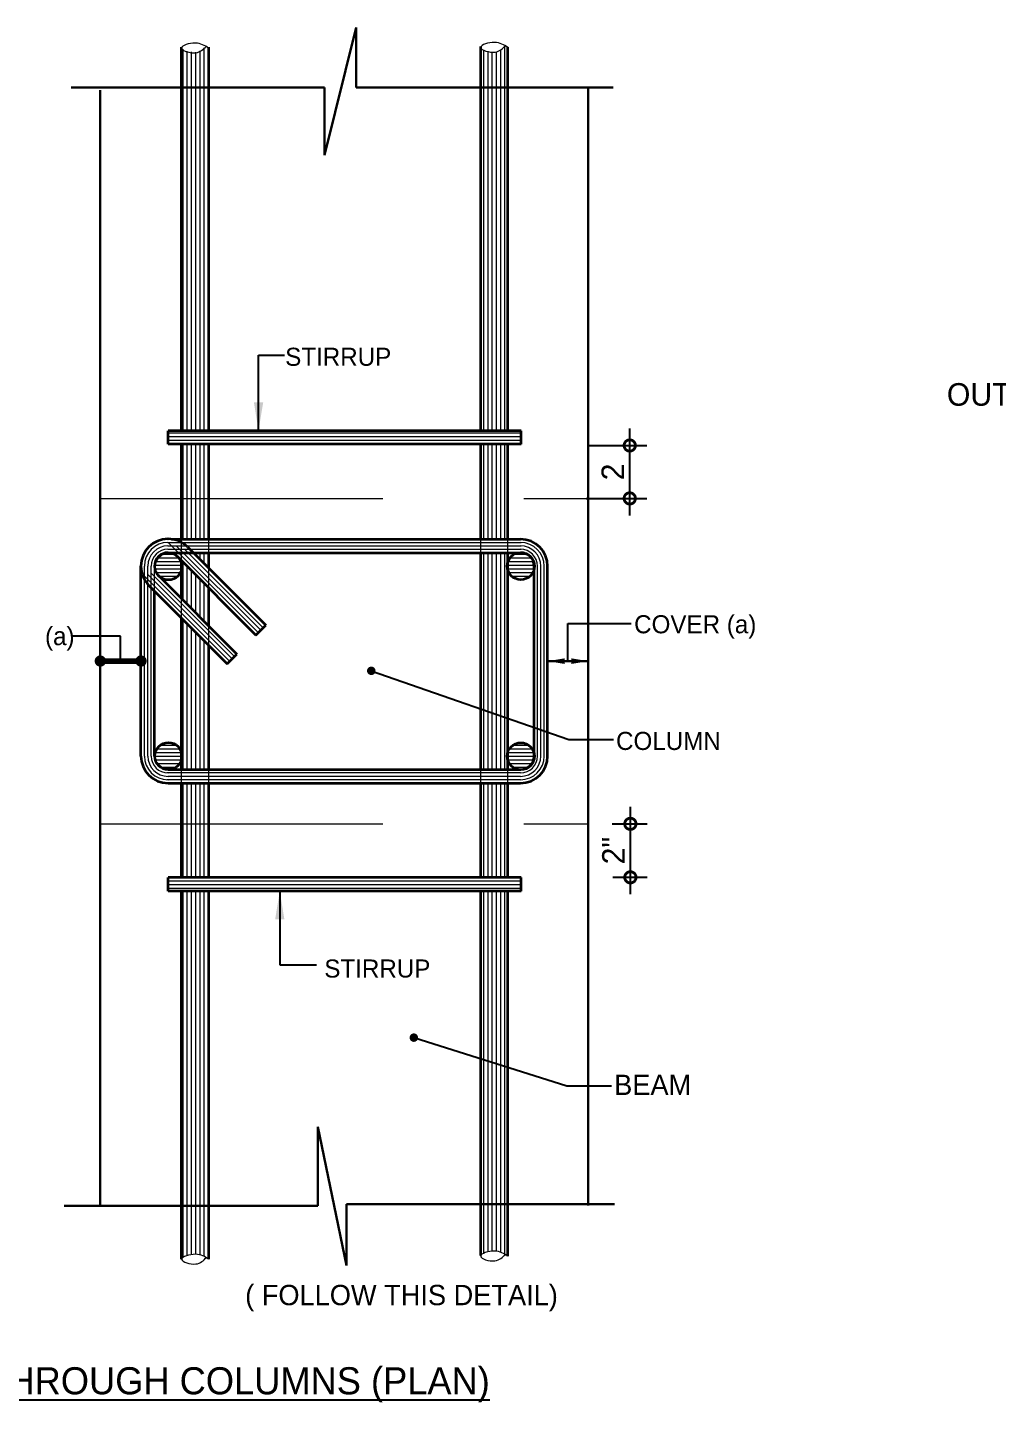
# Model space of a CAD drawing. Header units: inches. Extents: x -159432 to -126829, y -44881 to -40109.
# Drawn here: x -146280.9 to -146109.2, y -42241.8 to -41998.4 of the extents above; entities that cross this region are included whole.
import ezdxf

# ---------------------------------------------------------------- set-up
doc = ezdxf.new("R2010")
doc.units = ezdxf.units.IN
doc.header["$LTSCALE"] = 10
doc.header["$MEASUREMENT"] = 0
doc.header["$PDMODE"] = 34
doc.linetypes.add('DASHED', pattern=[0.75, 0.5, -0.25])
doc.layers.get('0').update_dxf_attribs({"color": 140, "lineweight": 25})
doc.layers.get('Defpoints').update_dxf_attribs({"lineweight": 25})
for name, color, linetype, lineweight in [('DASHED LIGHT', 7, 'DASHED', 15), ('DIM', 6, 'Continuous', 25), ('DIMENSION', 6, 'Continuous', 25), ('DOTS', 31, 'Continuous', 0), ('line', 134, 'Continuous', 30), ('LINTEL', 12, 'Continuous', 35)]:
    doc.layers.add(name, color=color, linetype=linetype, lineweight=lineweight)
doc.styles.add('Arial Narrow', font='ARIALN.TTF', dxfattribs={"height": 8})
doc.dimstyles.new('ARCHITECT', dxfattribs={"dimtxt": 7, "dimasz": 2, "dimexe": 6, "dimexo": 6, "dimgap": 2, "dimtad": 1, "dimdec": 1, "dimzin": 3, "dimdsep": 46, "dimlunit": 4, "dimtxsty": 'Standard', "dimblk1": 'DIM', "dimblk2": 'DIM', "dimsah": 1, "dimcen": 0.09375, "dimse1": 1, "dimse2": 1, "dimclrd": 6, "dimclre": 6, "dimclrt": 5, "dimadec": 0, "dimazin": 0, "dimtfac": 0.5, "dimtdec": 1, "dimtofl": 0, "dimtmove": 2, "dimatfit": 3, "dimldrblk": 'DIM', "dimfxl": 6, "dimfrac": 1, "dimtolj": 1, "dimtzin": 0, "dimarcsym": 0})
doc.dimstyles.new('ARCHITECT$0', dxfattribs={"dimscale": 0, "dimtxt": 8, "dimasz": 2, "dimexe": 0, "dimexo": 3, "dimgap": 2, "dimtad": 1, "dimdec": 0, "dimlfac": -1, "dimzin": 3, "dimdsep": 46, "dimlunit": 4, "dimtxsty": 'Standard', "dimblk": 'DIM', "dimcen": 0.125, "dimdle": 10.5, "dimclrd": 6, "dimclre": 6, "dimclrt": 2, "dimadec": 0, "dimazin": 0, "dimtfac": 1, "dimtdec": 0, "dimtofl": 0, "dimtmove": 2, "dimatfit": 3, "dimldrblk": 'DOT', "dimfxl": 1, "dimfrac": 2, "dimtolj": 2, "dimtzin": 3, "dimlwd": -1, "dimlwe": -1, "dimarcsym": 0})
doc.dimstyles.get("Standard").update_dxf_attribs({"dimtxt": 8, "dimasz": 2, "dimexe": 2, "dimexo": 3, "dimgap": 2, "dimtad": 1, "dimdec": 0, "dimzin": 0, "dimdsep": 46, "dimlunit": 3, "dimtxsty": 'Arial Narrow', "dimblk": 'DOT', "dimcen": 0.09, "dimclrd": 256, "dimclre": 256, "dimclrt": 256, "dimadec": 0, "dimazin": 0, "dimtfac": 1, "dimtdec": 0, "dimtix": 1, "dimtmove": 2, "dimatfit": 3, "dimldrblk": 'OPEN30', "dimfxl": 1, "dimtolj": 1, "dimtzin": 0, "dimlwd": -1, "dimlwe": -1, "dimarcsym": 0})
doc.dimstyles.new('STANDERD', dxfattribs={"dimscale": 0, "dimtxt": 4, "dimasz": 8, "dimexe": 8, "dimexo": 8, "dimgap": 2, "dimtad": 1, "dimdec": 0, "dimzin": 0, "dimdsep": 46, "dimlunit": 4, "dimtxsty": 'Standard', "dimblk": 'DOTSMALL', "dimcen": 0, "dimdle": 8, "dimclrd": 256, "dimclre": 256, "dimclrt": 2, "dimadec": 0, "dimazin": 0, "dimtfac": 1, "dimtdec": 0, "dimtmove": 2, "dimatfit": 1, "dimfxl": 1, "dimtolj": 1, "dimtzin": 0, "dimlwd": -1, "dimarcsym": 0})
pattern_1 = [(90, (-145554.3806, -42313.2325), (-0.75, 5e-17), [])]
pattern_2 = [(180, (-145554.3806, -42313.2325), (-8e-17, -0.65), [])]
pattern_3 = [(90, (-145554.3806, -42296.2895), (-0.75, 5e-17), [])]

# ---------------------------------------------------------------- blocks, each defined once
blk = doc.blocks.new('_Dot')
at = {"color": 0, "linetype": 'ByBlock', "lineweight": -2}
blk.add_line((-0.5, 0), (-1, 0), dxfattribs=at)
at = {"color": 0, "linetype": 'ByBlock', "const_width": 0.5}
blk.add_lwpolyline([(-0.25, 0, 1), (0.25, 0, 1)], format="xyb", close=True, dxfattribs=at)
blk = doc.blocks.new('_DotSmall')
at = {"color": 0, "linetype": 'ByBlock', "const_width": 0.5}
blk.add_lwpolyline([(-0.0625, 0, 1), (0.0625, 0, 1)], format="xyb", close=True, dxfattribs=at)
blk = doc.blocks.new('*D374')
at = {"layer": 'Defpoints', "color": 0, "ltscale": 6}
for p in [(-146180.4, -42139.33), (-146174.18, -42139.33), (-146180.3, -42148.8)]:
    blk.add_point(p, dxfattribs=at)
at = {"layer": 'DIMENSION', "ltscale": 6}
for p, q in [((-146174.18, -42151.8), (-146174.18, -42136.33)), ((-146177.4, -42139.33), (-146171.18, -42139.33)), ((-146177.3, -42148.8), (-146171.18, -42148.8))]:
    blk.add_line(p, q, dxfattribs=at)
at = {"layer": 'DIMENSION', "ltscale": 6, "xscale": 4, "yscale": 4, "zscale": 4}
for p, rotation in [((-146174.18, -42139.33), 90), ((-146174.18, -42148.8), 270)]:
    blk.add_blockref('_DotSmall', p, dxfattribs=dict(at, rotation=rotation))
at = {"layer": 'DIMENSION', "ltscale": 6, "insert": (-146177.18, -42144.07), "char_height": 4, "attachment_point": 5, "rotation": 90}
blk.add_mtext('\\A2;2"', dxfattribs=at)
blk = doc.blocks.new('DIM')
at = {"layer": 'DIM'}
for p, q in [((0, 5.08), (0, -5.08)), ((5.08, 0), (-5.08, 0))]:
    blk.add_line(p, q, dxfattribs=at)
at = {"layer": 'DIM', "const_width": 0.64}
blk.add_lwpolyline([(-0.32, 0, 1), (0.32, 0, 1)], format="xyb", close=True, dxfattribs=at)
blk = doc.blocks.new('DOT')
blk.add_line((-0.5, 0), (-1, 0))
at = {"const_width": 0.5}
blk.add_lwpolyline([(-0.25, 0, 1), (0.25, 0, 1)], format="xyb", close=True, dxfattribs=at)
blk = doc.blocks.new('*D375')
at = {"layer": 'Defpoints', "color": 0, "ltscale": 6}
for p in [(-146184.61, -42072.35), (-146174.29, -42072.35), (-146185.02, -42081.72)]:
    blk.add_point(p, dxfattribs=at)
at = {"layer": 'DIMENSION', "ltscale": 6}
for p, q in [((-146174.29, -42084.72), (-146174.29, -42069.35)), ((-146181.61, -42072.35), (-146171.29, -42072.35)), ((-146182.02, -42081.72), (-146171.29, -42081.72))]:
    blk.add_line(p, q, dxfattribs=at)
at = {"layer": 'DIMENSION', "ltscale": 6, "xscale": 4, "yscale": 4, "zscale": 4}
for p, rotation in [((-146174.29, -42072.35), 90), ((-146174.29, -42081.72), 270)]:
    blk.add_blockref('_DotSmall', p, dxfattribs=dict(at, rotation=rotation))
at = {"layer": 'DIMENSION', "ltscale": 6, "insert": (-146177.29, -42077.03), "char_height": 4, "attachment_point": 5, "rotation": 90}
blk.add_mtext('\\A2;2', dxfattribs=at)

msp = doc.modelspace()

# ---------------------------------------------------------------- hatches: boundary and pattern name
at = {"layer": 'DOTS', "ltscale": 15}
h = msp.add_hatch(dxfattribs=at)
h.set_pattern_fill('LINE', color=256, scale=6, angle=90, style=0)
h.set_pattern_definition([(90, (-145554.3806, -42330.965), (-0.75, 5e-17), [])])
edge = h.paths.add_edge_path()
edge.add_spline(control_points=[(-146195.86479, -42001.86075), (-146196.01156, -42001.76534), (-146196.15833, -42001.66993), (-146196.30868, -42001.57895)], knot_values=[0, 0, 0, 0, 1.37528355, 1.37528355, 1.37528355, 1.37528355], degree=3, periodic=0)
edge.add_spline(control_points=[(-146196.30868, -42001.57895), (-146196.81016, -42002.08697), (-146197.89818, -42003.1636), (-146200.41682, -42002.40449), (-146200.63458, -42001.97317)], knot_values=[13.320350792, 13.320350792, 13.320350792, 13.320350792, 18.661613618, 24.790168824, 24.790168824, 24.790168824, 24.790168824], degree=3, periodic=0)
edge.add_line((-146200.63458, -42001.97317), (-146200.63771, -42008.9868))
edge.add_line((-146200.63771, -42008.9868), (-146195.86479, -42008.9868))
edge.add_line((-146195.86479, -42008.9868), (-146195.86479, -42001.86075))
h = msp.add_hatch(dxfattribs=at)
h.set_pattern_fill('LINE', color=256, scale=6, angle=90, style=0)
h.set_pattern_definition(pattern_1)
h.paths.add_polyline_path([(-146248.82885, -42008.9868), (-146253.62885, -42008.9868), (-146253.62885, -42069.72585), (-146248.82885, -42069.72585)])
h = msp.add_hatch(dxfattribs=at)
h.set_pattern_fill('LINE', color=256, scale=6, angle=90, style=0)
h.set_pattern_definition(pattern_1)
h.paths.add_polyline_path([(-146200.66479, -42069.72585), (-146195.86479, -42069.72585), (-146195.86479, -42008.9868), (-146200.63771, -42008.9868)])
h = msp.add_hatch(dxfattribs=at)
h.set_pattern_fill('LINE', color=256, scale=5.2, angle=180, style=0)
h.set_pattern_definition(pattern_2)
h.paths.add_polyline_path([(-146193.49666, -42072.12585), (-146193.49666, -42069.72585), (-146244.02885, -42069.72585), (-146244.02885, -42072.12585)])
h.paths.add_polyline_path([(-146244.02885, -42072.12585), (-146244.02885, -42069.72585), (-146256.02885, -42069.72585), (-146256.02885, -42072.12585)])
h = msp.add_hatch(dxfattribs=at)
h.set_pattern_fill('LINE', color=256, scale=6, angle=90, style=0)
h.set_pattern_definition(pattern_1)
h.paths.add_polyline_path([(-146248.82885, -42072.12585), (-146253.62885, -42072.12585), (-146253.62885, -42088.92585), (-146248.82885, -42088.92585)])
h = msp.add_hatch(dxfattribs=at)
h.set_pattern_fill('LINE', color=256, scale=6, angle=90, style=0)
h.set_pattern_definition(pattern_1)
h.paths.add_polyline_path([(-146200.66479, -42081.72585), (-146195.86479, -42081.72585), (-146195.86479, -42072.12585), (-146200.66479, -42072.12585)])
h = msp.add_hatch(dxfattribs=at)
h.set_pattern_fill('LINE', color=256, scale=6, angle=90, style=0)
h.set_pattern_definition(pattern_1)
h.paths.add_polyline_path([(-146200.66479, -42088.92585), (-146195.86479, -42088.92585), (-146195.86479, -42081.72585), (-146200.66479, -42081.72585)])
h = msp.add_hatch(dxfattribs=at)
h.set_pattern_fill('LINE', color=256, scale=5.2, angle=180, style=0)
h.set_pattern_definition(pattern_2)
h.paths.add_polyline_path([(-146253.62885, -42094.25887), (-146253.62885, -42093.26025, 0.900341733), (-146258.37633, -42093.75956, 0.900341733)])
h = msp.add_hatch(dxfattribs=at)
h.set_pattern_fill('LINE', color=256, scale=6, angle=90, style=0)
h.set_pattern_definition(pattern_1)
h.paths.add_polyline_path([(-146251.56122, -42091.32585), (-146248.82885, -42094.05822), (-146248.82885, -42091.32585)])
h = msp.add_hatch(dxfattribs=at)
h.set_pattern_fill('LINE', color=256, scale=6, angle=90, style=0)
h.set_pattern_definition(pattern_1)
h.paths.add_polyline_path([(-146195.86479, -42094.40587, -0.073852314), (-146195.96837, -42093.70838, -0.073852314), (-146195.86479, -42093.0109), (-146195.86479, -42091.32585), (-146200.66479, -42091.32585), (-146200.66479, -42129.72585), (-146195.86479, -42129.72585), (-146195.86479, -42128.0942, -0.077318536), (-146195.97821, -42127.36512, -0.077318536), (-146195.86479, -42126.63604)])
h = msp.add_hatch(dxfattribs=at)
h.set_pattern_fill('LINE', color=256, scale=5.2, angle=180, style=0)
h.set_pattern_definition(pattern_2)
h.paths.add_polyline_path([(-146191.22885, -42093.72585, 0.414213562), (-146193.62885, -42091.32585), (-146193.85738, -42091.32585, 0.29710898), (-146195.86479, -42093.0109), (-146195.86479, -42094.40587, 0.768822827), (-146191.22885, -42094.24375)])
h = msp.add_hatch(dxfattribs=at)
h.set_pattern_fill('LINE', color=256, scale=6, angle=90, style=0)
h.set_pattern_definition(pattern_1)
h.paths.add_polyline_path([(-146253.62885, -42092.752), (-146253.62885, -42093.26025, -0.105173822), (-146253.62885, -42094.25887), (-146253.62885, -42099.51449), (-146248.82885, -42104.31449), (-146248.82885, -42097.5524)])
h = msp.add_hatch(dxfattribs=at)
h.set_pattern_fill('LINE', color=256, scale=6, angle=90, style=0)
h.set_pattern_definition(pattern_1)
h.paths.add_polyline_path([(-146248.82885, -42107.7086), (-146253.62885, -42102.9086), (-146253.62885, -42126.81295, -0.109384408), (-146253.62885, -42127.85063), (-146253.62885, -42129.72585), (-146248.82885, -42129.72585)])
h = msp.add_hatch(dxfattribs=at)
h.set_pattern_fill('LINE', color=256, scale=5.2, angle=180, style=0)
h.set_pattern_definition(pattern_2)
h.paths.add_polyline_path([(-146253.62885, -42126.81295, 0.896580278), (-146258.37209, -42127.33179, 0.380567449), (-146256.25041, -42129.7156, 0.023116228), (-146256.02885, -42129.72585), (-146255.8033, -42129.72585, 0.332084686), (-146253.62885, -42127.85063)])
h = msp.add_hatch(dxfattribs=at)
h.set_pattern_fill('LINE', color=256, scale=5.2, angle=180, style=0)
h.set_pattern_definition(pattern_2)
h.paths.add_polyline_path([(-146191.22885, -42127.32585), (-146191.22885, -42126.8747, 0.770967481), (-146195.86479, -42126.63604), (-146195.86479, -42128.0942, 0.277022522), (-146194.0106, -42129.72585), (-146193.62885, -42129.72585, 0.414213562)])
h = msp.add_hatch(dxfattribs=at)
h.set_pattern_fill('LINE', color=256, scale=6, angle=90, style=0)
h.set_pattern_definition(pattern_1)
h.paths.add_polyline_path([(-146248.82885, -42132.12585), (-146253.62885, -42132.12585), (-146253.62885, -42148.85725), (-146248.82885, -42148.85725)])
h = msp.add_hatch(dxfattribs=at)
h.set_pattern_fill('LINE', color=256, scale=6, angle=90, style=0)
h.set_pattern_definition(pattern_1)
h.paths.add_polyline_path([(-146200.66479, -42139.32585), (-146195.86479, -42139.32585), (-146195.86479, -42132.12585), (-146200.66479, -42132.12585)])
h = msp.add_hatch(dxfattribs=at)
h.set_pattern_fill('LINE', color=256, scale=6, angle=90, style=0)
h.set_pattern_definition(pattern_1)
h.paths.add_polyline_path([(-146200.66479, -42148.85725), (-146195.86479, -42148.85725), (-146195.86479, -42139.32585), (-146200.66479, -42139.32585)])
h = msp.add_hatch(dxfattribs=at)
h.set_pattern_fill('LINE', color=256, scale=5.2, angle=180, style=0)
h.set_pattern_definition(pattern_2)
h.paths.add_polyline_path([(-146244.02885, -42148.85725), (-146244.02885, -42151.25725), (-146193.49666, -42151.25725), (-146193.49666, -42148.85725)])
h.paths.add_polyline_path([(-146256.02885, -42148.85725), (-146256.02885, -42151.25725), (-146244.02885, -42151.25725), (-146244.02885, -42148.85725)])
h = msp.add_hatch(dxfattribs=at)
h.set_pattern_fill('LINE', color=256, scale=6, angle=90, style=0)
h.set_pattern_definition(pattern_1)
h.paths.add_polyline_path([(-146248.82885, -42151.25725), (-146253.62885, -42151.25725), (-146253.62885, -42206.9773), (-146248.82885, -42206.9773)])
h = msp.add_hatch(dxfattribs=at)
h.set_pattern_fill('LINE', color=256, scale=6, angle=90, style=0)
h.set_pattern_definition(pattern_1)
h.paths.add_polyline_path([(-146195.86479, -42151.25725), (-146200.66479, -42151.25725), (-146200.66479, -42206.65846), (-146195.89078, -42206.65846)])
h = msp.add_hatch(dxfattribs=at)
h.set_pattern_fill('LINE', color=256, scale=6, angle=90, style=0)
h.set_pattern_definition(pattern_3)
edge = h.paths.add_edge_path()
edge.add_line((-146253.62885, -42206.9773), (-146253.62885, -42216.40075))
edge.add_spline(control_points=[(-146253.62839, -42216.40077), (-146253.62792, -42216.39393), (-146253.62714, -42216.3871), (-146253.62605, -42216.38028)], knot_values=[12.593230832, 12.593230832, 12.593230832, 12.593230832, 12.690339308, 12.690339308, 12.690339308, 12.690339308], degree=3, periodic=0)
edge.add_spline(control_points=[(-146253.62231, -42216.36157), (-146253.62068, -42216.35477), (-146253.61875, -42216.34797), (-146253.61652, -42216.34119)], knot_values=[12.407335786, 12.407335786, 12.407335786, 12.407335786, 12.504341813, 12.504341813, 12.504341813, 12.504341813], degree=3, periodic=0)
edge.add_spline(control_points=[(-146253.61652, -42216.34119), (-146253.61448, -42216.33497), (-146253.61219, -42216.32876), (-146253.60966, -42216.32256)], knot_values=[12.318353184, 12.318353184, 12.318353184, 12.318353184, 12.407335786, 12.407335786, 12.407335786, 12.407335786], degree=3, periodic=0)
edge.add_spline(control_points=[(-146253.60053, -42216.30233), (-146253.59748, -42216.29614), (-146253.59419, -42216.28996), (-146253.59066, -42216.2838)], knot_values=[12.132374792, 12.132374792, 12.132374792, 12.132374792, 12.221446983, 12.221446983, 12.221446983, 12.221446983], degree=3, periodic=0)
edge.add_spline(control_points=[(-146253.59066, -42216.2838), (-146253.58683, -42216.2771), (-146253.58273, -42216.27041), (-146253.57835, -42216.26374)], knot_values=[12.035563348, 12.035563348, 12.035563348, 12.035563348, 12.132374792, 12.132374792, 12.132374792, 12.132374792], degree=3, periodic=0)
edge.add_spline(control_points=[(-146253.57835, -42216.26374), (-146253.57232, -42216.25455), (-146253.56579, -42216.24539), (-146253.55875, -42216.23627)], knot_values=[11.902186138, 11.902186138, 11.902186138, 11.902186138, 12.035563348, 12.035563348, 12.035563348, 12.035563348], degree=3, periodic=0)
edge.add_spline(control_points=[(-146253.54259, -42216.21636), (-146253.53434, -42216.2067), (-146253.52555, -42216.19708), (-146253.51623, -42216.1875)], knot_values=[11.662984603, 11.662984603, 11.662984603, 11.662984603, 11.804947098, 11.804947098, 11.804947098, 11.804947098], degree=3, periodic=0)
edge.add_spline(control_points=[(-146253.51623, -42216.1875), (-146253.50431, -42216.17526), (-146253.49153, -42216.16309), (-146253.47792, -42216.15101)], knot_values=[11.48152478, 11.48152478, 11.48152478, 11.48152478, 11.662984603, 11.662984603, 11.662984603, 11.662984603], degree=3, periodic=0)
edge.add_spline(control_points=[(-146253.47792, -42216.15101), (-146253.46237, -42216.13721), (-146253.44574, -42216.12351), (-146253.42809, -42216.10993)], knot_values=[11.274217113, 11.274217113, 11.274217113, 11.274217113, 11.48152478, 11.48152478, 11.48152478, 11.48152478], degree=3, periodic=0)
edge.add_spline(control_points=[(-146253.42809, -42216.10993), (-146253.40653, -42216.09335), (-146253.38345, -42216.07696), (-146253.35895, -42216.06077)], knot_values=[11.021012608, 11.021012608, 11.021012608, 11.021012608, 11.274217113, 11.274217113, 11.274217113, 11.274217113], degree=3, periodic=0)
edge.add_spline(control_points=[(-146253.35895, -42216.06077), (-146253.33097, -42216.04227), (-146253.30113, -42216.02405), (-146253.2696, -42216.00614)], knot_values=[10.731765711, 10.731765711, 10.731765711, 10.731765711, 11.021012608, 11.021012608, 11.021012608, 11.021012608], degree=3, periodic=0)
edge.add_spline(control_points=[(-146253.2696, -42216.00614), (-146253.23068, -42215.98403), (-146253.18919, -42215.96239), (-146253.1454, -42215.9413)], knot_values=[10.374805451, 10.374805451, 10.374805451, 10.374805451, 10.731765711, 10.731765711, 10.731765711, 10.731765711], degree=3, periodic=0)
edge.add_spline(control_points=[(-146253.1454, -42215.9413), (-146253.09793, -42215.91843), (-146253.04776, -42215.89619), (-146252.99528, -42215.87468)], knot_values=[9.987730823, 9.987730823, 9.987730823, 9.987730823, 10.374805451, 10.374805451, 10.374805451, 10.374805451], degree=3, periodic=0)
edge.add_spline(control_points=[(-146252.99528, -42215.87468), (-146252.92296, -42215.84504), (-146252.84624, -42215.81678), (-146252.76612, -42215.79015)], knot_values=[9.454275876, 9.454275876, 9.454275876, 9.454275876, 9.987730823, 9.987730823, 9.987730823, 9.987730823], degree=3, periodic=0)
edge.add_spline(control_points=[(-146252.76612, -42215.79015), (-146252.67839, -42215.76099), (-146252.58658, -42215.73377), (-146252.49197, -42215.70881)], knot_values=[8.870231462, 8.870231462, 8.870231462, 8.870231462, 9.454275876, 9.454275876, 9.454275876, 9.454275876], degree=3, periodic=0)
edge.add_spline(control_points=[(-146252.49197, -42215.70881), (-146252.37628, -42215.6783), (-146252.25641, -42215.65115), (-146252.13471, -42215.62795)], knot_values=[8.156088591, 8.156088591, 8.156088591, 8.156088591, 8.870231462, 8.870231462, 8.870231462, 8.870231462], degree=3, periodic=0)
edge.add_spline(control_points=[(-146252.13471, -42215.62795), (-146252.00192, -42215.60264), (-146251.86696, -42215.58203), (-146251.73289, -42215.56686)], knot_values=[7.376839467, 7.376839467, 7.376839467, 7.376839467, 8.156088591, 8.156088591, 8.156088591, 8.156088591], degree=3, periodic=0)
edge.add_spline(control_points=[(-146251.73289, -42215.56686), (-146251.61078, -42215.55304), (-146251.48941, -42215.54374), (-146251.3711, -42215.53951)], knot_values=[6.667126921, 6.667126921, 6.667126921, 6.667126921, 7.376839467, 7.376839467, 7.376839467, 7.376839467], degree=3, periodic=0)
edge.add_spline(control_points=[(-146251.3711, -42215.53951), (-146251.30487, -42215.53714), (-146251.21038, -42215.53602), (-146251.11874, -42215.53843), (-146251.09067, -42215.53951)], knot_values=[6.091983961, 6.091983961, 6.091983961, 6.091983961, 6.489271369, 6.667126921, 6.667126921, 6.667126921, 6.667126921], degree=3, periodic=0)
edge.add_spline(control_points=[(-146251.09067, -42215.53951), (-146250.98819, -42215.54343), (-146250.88925, -42215.55174), (-146250.79347, -42215.56396)], knot_values=[5.442725996, 5.442725996, 5.442725996, 5.442725996, 6.091983961, 6.091983961, 6.091983961, 6.091983961], degree=3, periodic=0)
edge.add_spline(control_points=[(-146250.79347, -42215.56396), (-146250.72671, -42215.57248), (-146250.66148, -42215.58291), (-146250.59766, -42215.59507)], knot_values=[4.990183622, 4.990183622, 4.990183622, 4.990183622, 5.442725996, 5.442725996, 5.442725996, 5.442725996], degree=3, periodic=0)
edge.add_spline(control_points=[(-146250.59766, -42215.59507), (-146250.51826, -42215.61021), (-146250.44104, -42215.62804), (-146250.36576, -42215.64827)], knot_values=[4.427143051, 4.427143051, 4.427143051, 4.427143051, 4.990183622, 4.990183622, 4.990183622, 4.990183622], degree=3, periodic=0)
edge.add_spline(control_points=[(-146250.36576, -42215.64827), (-146250.26852, -42215.6744), (-146250.1745, -42215.70453), (-146250.08318, -42215.73799)], knot_values=[3.69993528, 3.69993528, 3.69993528, 3.69993528, 4.427143051, 4.427143051, 4.427143051, 4.427143051], degree=3, periodic=0)
edge.add_spline(control_points=[(-146250.08318, -42215.73799), (-146249.99006, -42215.77212), (-146249.89974, -42215.80971), (-146249.81167, -42215.85008)], knot_values=[2.95839446, 2.95839446, 2.95839446, 2.95839446, 3.69993528, 3.69993528, 3.69993528, 3.69993528], degree=3, periodic=0)
edge.add_spline(control_points=[(-146249.81167, -42215.85008), (-146249.72293, -42215.89076), (-146249.63647, -42215.93425), (-146249.55171, -42215.97984)], knot_values=[2.211302939, 2.211302939, 2.211302939, 2.211302939, 2.95839446, 2.95839446, 2.95839446, 2.95839446], degree=3, periodic=0)
edge.add_spline(control_points=[(-146249.55171, -42215.97984), (-146249.47453, -42216.02136), (-146249.39876, -42216.06463), (-146249.32397, -42216.1091)], knot_values=[1.531043814, 1.531043814, 1.531043814, 1.531043814, 2.211302939, 2.211302939, 2.211302939, 2.211302939], degree=3, periodic=0)
edge.add_spline(control_points=[(-146249.32397, -42216.1091), (-146249.30684, -42216.11928), (-146249.28977, -42216.12953), (-146249.27274, -42216.13983)], knot_values=[1.37528355, 1.37528355, 1.37528355, 1.37528355, 1.531043814, 1.531043814, 1.531043814, 1.531043814], degree=3, periodic=0)
edge.add_spline(control_points=[(-146249.24715, -42216.1139), (-146249.25568, -42216.12255), (-146249.26421, -42216.13119), (-146249.27274, -42216.13983)], knot_values=[24.790179383, 24.790179383, 24.790179383, 24.790179383, 24.881030799, 24.881030799, 24.881030799, 24.881030799], degree=3, periodic=0)
edge.add_spline(control_points=[(-146249.4767, -42216.34408), (-146249.40812, -42216.27676), (-146249.34038, -42216.20836), (-146249.27274, -42216.13983)], knot_values=[24.069719696, 24.069719696, 24.069719696, 24.069719696, 24.790168824, 24.790168824, 24.790168824, 24.790168824], degree=3, periodic=0)
edge.add_spline(control_points=[(-146249.27274, -42216.13983), (-146249.20258, -42216.18229), (-146249.1332, -42216.22571), (-146249.06423, -42216.26964)], knot_values=[0.733506144, 0.733506144, 0.733506144, 0.733506144, 1.37528355, 1.37528355, 1.37528355, 1.37528355], degree=3, periodic=0)
edge.add_spline(control_points=[(-146249.06423, -42216.26964), (-146248.98541, -42216.31986), (-146248.90713, -42216.37074), (-146248.82885, -42216.42163)], knot_values=[0, 0, 0, 0, 0.733506144, 0.733506144, 0.733506144, 0.733506144], degree=3, periodic=0)
edge.add_line((-146248.82885, -42216.42163), (-146248.82885, -42206.9773))
edge.add_line((-146248.82885, -42206.9773), (-146253.62885, -42206.9773))
h = msp.add_hatch(dxfattribs=at)
h.set_pattern_fill('LINE', color=256, scale=6, angle=90, style=0)
h.set_pattern_definition(pattern_3)
edge = h.paths.add_edge_path()
edge.add_line((-146200.66479, -42206.65846), (-146200.66479, -42215.73404))
edge.add_spline(control_points=[(-146200.66479, -42215.73444), (-146200.66234, -42215.72965), (-146200.65976, -42215.72486), (-146200.65703, -42215.72009)], knot_values=[12.133374381, 12.133374381, 12.133374381, 12.133374381, 12.202374821, 12.202374821, 12.202374821, 12.202374821], degree=3, periodic=0)
edge.add_spline(control_points=[(-146200.65703, -42215.72009), (-146200.6532, -42215.71339), (-146200.6491, -42215.7067), (-146200.64474, -42215.70003)], knot_values=[12.036579151, 12.036579151, 12.036579151, 12.036579151, 12.133374381, 12.133374381, 12.133374381, 12.133374381], degree=3, periodic=0)
edge.add_spline(control_points=[(-146200.64474, -42215.70003), (-146200.64086, -42215.69411), (-146200.63676, -42215.6882), (-146200.63246, -42215.6823)], knot_values=[11.950603766, 11.950603766, 11.950603766, 11.950603766, 12.036579151, 12.036579151, 12.036579151, 12.036579151], degree=3, periodic=0)
edge.add_spline(control_points=[(-146200.63246, -42215.6823), (-146200.6278, -42215.6759), (-146200.62289, -42215.66952), (-146200.61774, -42215.66316)], knot_values=[11.85736648, 11.85736648, 11.85736648, 11.85736648, 11.950603766, 11.950603766, 11.950603766, 11.950603766], degree=3, periodic=0)
edge.add_spline(control_points=[(-146200.61774, -42215.66316), (-146200.61058, -42215.6543), (-146200.60295, -42215.64547), (-146200.59487, -42215.63668)], knot_values=[11.727576908, 11.727576908, 11.727576908, 11.727576908, 11.85736648, 11.85736648, 11.85736648, 11.85736648], degree=3, periodic=0)
edge.add_spline(control_points=[(-146200.59487, -42215.63668), (-146200.58583, -42215.62685), (-146200.57624, -42215.61707), (-146200.5661, -42215.60733)], knot_values=[11.582459381, 11.582459381, 11.582459381, 11.582459381, 11.727576908, 11.727576908, 11.727576908, 11.727576908], degree=3, periodic=0)
edge.add_spline(control_points=[(-146200.5661, -42215.60733), (-146200.55424, -42215.59594), (-146200.54164, -42215.58463), (-146200.52833, -42215.57338)], knot_values=[11.412728169, 11.412728169, 11.412728169, 11.412728169, 11.582459381, 11.582459381, 11.582459381, 11.582459381], degree=3, periodic=0)
edge.add_spline(control_points=[(-146200.52833, -42215.57338), (-146200.51315, -42215.56056), (-146200.49705, -42215.54784), (-146200.48007, -42215.53523)], knot_values=[11.219188632, 11.219188632, 11.219188632, 11.219188632, 11.412728169, 11.412728169, 11.412728169, 11.412728169], degree=3, periodic=0)
edge.add_spline(control_points=[(-146200.48007, -42215.53523), (-146200.46514, -42215.52414), (-146200.44954, -42215.51314), (-146200.43329, -42215.50223)], knot_values=[11.049045656, 11.049045656, 11.049045656, 11.049045656, 11.219188632, 11.219188632, 11.219188632, 11.219188632], degree=3, periodic=0)
edge.add_spline(control_points=[(-146200.43329, -42215.50223), (-146200.3812, -42215.46727), (-146200.32248, -42215.43325), (-146200.25818, -42215.40044)], knot_values=[10.50371549, 10.50371549, 10.50371549, 10.50371549, 11.049045656, 11.049045656, 11.049045656, 11.049045656], degree=3, periodic=0)
edge.add_spline(control_points=[(-146200.25818, -42215.40044), (-146200.21874, -42215.38032), (-146200.1772, -42215.36065), (-146200.13381, -42215.3415)], knot_values=[10.169283482, 10.169283482, 10.169283482, 10.169283482, 10.50371549, 10.50371549, 10.50371549, 10.50371549], degree=3, periodic=0)
edge.add_spline(control_points=[(-146200.13381, -42215.3415), (-146200.08286, -42215.31901), (-146200.02935, -42215.29722), (-146199.97367, -42215.27624)], knot_values=[9.776641773, 9.776641773, 9.776641773, 9.776641773, 10.169283482, 10.169283482, 10.169283482, 10.169283482], degree=3, periodic=0)
edge.add_spline(control_points=[(-146199.97367, -42215.27624), (-146199.91039, -42215.25239), (-146199.84431, -42215.22958), (-146199.776, -42215.20794)], knot_values=[9.330386606, 9.330386606, 9.330386606, 9.330386606, 9.776641773, 9.776641773, 9.776641773, 9.776641773], degree=3, periodic=0)
edge.add_spline(control_points=[(-146199.776, -42215.20794), (-146199.67734, -42215.17669), (-146199.57404, -42215.14788), (-146199.46783, -42215.12195)], knot_values=[8.685889459, 8.685889459, 8.685889459, 8.685889459, 9.330386606, 9.330386606, 9.330386606, 9.330386606], degree=3, periodic=0)
edge.add_spline(control_points=[(-146199.46783, -42215.12195), (-146199.35551, -42215.09452), (-146199.23993, -42215.0703), (-146199.12315, -42215.04979)], knot_values=[8.004324114, 8.004324114, 8.004324114, 8.004324114, 8.685889459, 8.685889459, 8.685889459, 8.685889459], degree=3, periodic=0)
edge.add_spline(control_points=[(-146199.12315, -42215.04979), (-146198.99043, -42215.02647), (-146198.85616, -42215.00795), (-146198.72333, -42214.99493)], knot_values=[7.229750383, 7.229750383, 7.229750383, 7.229750383, 8.004324114, 8.004324114, 8.004324114, 8.004324114], degree=3, periodic=0)
edge.add_spline(control_points=[(-146198.72333, -42214.99493), (-146198.60646, -42214.98349), (-146198.49072, -42214.97631), (-146198.37815, -42214.97389)], knot_values=[6.548225836, 6.548225836, 6.548225836, 6.548225836, 7.229750383, 7.229750383, 7.229750383, 7.229750383], degree=3, periodic=0)
edge.add_spline(control_points=[(-146198.37815, -42214.97389), (-146198.33217, -42214.97291), (-146198.23824, -42214.97251), (-146198.14716, -42214.97566), (-146198.10088, -42214.97819)], knot_values=[5.972912857, 5.972912857, 5.972912857, 5.972912857, 6.25129918, 6.548225836, 6.548225836, 6.548225836, 6.548225836], degree=3, periodic=0)
edge.add_spline(control_points=[(-146198.10088, -42214.97819), (-146198.01825, -42214.98269), (-146197.93793, -42214.99006), (-146197.85971, -42215.00004)], knot_values=[5.442721497, 5.442721497, 5.442721497, 5.442721497, 5.972912857, 5.972912857, 5.972912857, 5.972912857], degree=3, periodic=0)
edge.add_spline(control_points=[(-146197.85971, -42215.00004), (-146197.7808, -42215.01011), (-146197.70404, -42215.02284), (-146197.62921, -42215.03797)], knot_values=[4.90783468, 4.90783468, 4.90783468, 4.90783468, 5.442721497, 5.442721497, 5.442721497, 5.442721497], degree=3, periodic=0)
edge.add_spline(control_points=[(-146197.62921, -42215.03797), (-146197.54947, -42215.05408), (-146197.47192, -42215.07292), (-146197.39632, -42215.09416)], knot_values=[4.337831718, 4.337831718, 4.337831718, 4.337831718, 4.90783468, 4.90783468, 4.90783468, 4.90783468], degree=3, periodic=0)
edge.add_spline(control_points=[(-146197.39632, -42215.09416), (-146197.30533, -42215.11973), (-146197.21715, -42215.14878), (-146197.13134, -42215.18076)], knot_values=[3.651827952, 3.651827952, 3.651827952, 3.651827952, 4.337831718, 4.337831718, 4.337831718, 4.337831718], degree=3, periodic=0)
edge.add_spline(control_points=[(-146197.13134, -42215.18076), (-146197.0376, -42215.2157), (-146196.94668, -42215.25413), (-146196.858, -42215.29535)], knot_values=[2.902407229, 2.902407229, 2.902407229, 2.902407229, 3.651827952, 3.651827952, 3.651827952, 3.651827952], degree=3, periodic=0)
edge.add_spline(control_points=[(-146196.858, -42215.29535), (-146196.77433, -42215.33425), (-146196.69266, -42215.37562), (-146196.61251, -42215.41886)], knot_values=[2.195280051, 2.195280051, 2.195280051, 2.195280051, 2.902407229, 2.902407229, 2.902407229, 2.902407229], degree=3, periodic=0)
edge.add_spline(control_points=[(-146196.61251, -42215.41886), (-146196.53487, -42215.46074), (-146196.45866, -42215.50438), (-146196.38342, -42215.54923)], knot_values=[1.510425317, 1.510425317, 1.510425317, 1.510425317, 2.195280051, 2.195280051, 2.195280051, 2.195280051], degree=3, periodic=0)
edge.add_spline(control_points=[(-146196.38342, -42215.54923), (-146196.36857, -42215.55808), (-146196.35376, -42215.56697), (-146196.33899, -42215.57591)], knot_values=[1.37528355, 1.37528355, 1.37528355, 1.37528355, 1.510425317, 1.510425317, 1.510425317, 1.510425317], degree=3, periodic=0)
edge.add_spline(control_points=[(-146196.3134, -42215.54998), (-146196.32193, -42215.55863), (-146196.33045, -42215.56727), (-146196.33898, -42215.57591)], knot_values=[24.790186345, 24.790186345, 24.790186345, 24.790186345, 24.881030799, 24.881030799, 24.881030799, 24.881030799], degree=3, periodic=0)
edge.add_spline(control_points=[(-146196.54787, -42215.785), (-146196.47761, -42215.71612), (-146196.40825, -42215.64608), (-146196.33899, -42215.57591)], knot_values=[24.052456826, 24.052456826, 24.052456826, 24.052456826, 24.790168824, 24.790168824, 24.790168824, 24.790168824], degree=3, periodic=0)
edge.add_spline(control_points=[(-146196.33899, -42215.57591), (-146196.33899, -42215.57591), (-146196.33898, -42215.57591), (-146196.33898, -42215.57591)], knot_values=[24.790168824, 24.790168824, 24.790168824, 24.790168824, 24.790186345, 24.790186345, 24.790186345, 24.790186345], degree=3, periodic=0)
edge.add_spline(control_points=[(-146196.33899, -42215.57591), (-146196.26882, -42215.61837), (-146196.19944, -42215.66179), (-146196.13048, -42215.70572)], knot_values=[0.733506144, 0.733506144, 0.733506144, 0.733506144, 1.37528355, 1.37528355, 1.37528355, 1.37528355], degree=3, periodic=0)
edge.add_spline(control_points=[(-146196.13048, -42215.70572), (-146196.05165, -42215.75594), (-146195.97337, -42215.80683), (-146195.89509, -42215.85771)], knot_values=[0, 0, 0, 0, 0.733506144, 0.733506144, 0.733506144, 0.733506144], degree=3, periodic=0)
edge.add_line((-146195.89509, -42215.85771), (-146195.89168, -42206.65846))
edge.add_line((-146195.89168, -42206.65846), (-146200.66479, -42206.65846))

# ---------------------------------------------------------------- linework, layer by layer
at = {"layer": 'DASHED LIGHT', "ltscale": 10}
for p, q in [((-146268.02885, -42081.72585), (-146181.62885, -42081.72585)), ((-146258.42885, -42098.1086), (-146258.42885, -42093.72585)), ((-146248.82885, -42097.5524), (-146248.82885, -42094.05822)), ((-146253.62885, -42102.9086), (-146253.62885, -42099.51449)), ((-146248.82885, -42107.7086), (-146248.82885, -42104.31449)), ((-146268.02885, -42139.32585), (-146181.62885, -42139.32585))]:
    msp.add_line(p, q, dxfattribs=at)
at = {"layer": 'DASHED LIGHT', "ltscale": 7}
for p, q in [((-146253.62885, -42091.32585), (-146253.62885, -42088.92585)), ((-146248.82885, -42091.32585), (-146248.82885, -42088.92585)), ((-146200.66479, -42091.32585), (-146200.66479, -42088.92585)), ((-146195.86479, -42091.32585), (-146195.86479, -42088.92585)), ((-146253.62885, -42092.752), (-146253.62885, -42091.32585)), ((-146253.62885, -42132.12585), (-146253.62885, -42129.72585)), ((-146248.82885, -42132.12585), (-146248.82885, -42129.72585)), ((-146200.66479, -42132.12585), (-146200.66479, -42129.72585)), ((-146195.86479, -42132.12585), (-146195.86479, -42129.72585))]:
    msp.add_line(p, q, dxfattribs=at)
at = {"layer": 'DIMENSION', "ltscale": 15}
for p, q in [((-146240.01508, -42056.37817), (-146235.41573, -42056.37817)), ((-146185.22885, -42110.52585), (-146185.22885, -42103.87368)), ((-146185.22885, -42103.87368), (-146174.06073, -42103.87368)), ((-146264.42885, -42106.08883), (-146272.81383, -42106.08883)), ((-146264.42885, -42110.51097), (-146264.42885, -42106.08883))]:
    msp.add_line(p, q, dxfattribs=at)
at = {"layer": 'DOTS', "ltscale": 15}
for p, q in [((-146249.63057, -42008.9868), (-146249.63057, -42001.93584)), ((-146253.38057, -42008.9868), (-146253.38057, -42002.2004)), ((-146252.63057, -42008.9868), (-146252.63057, -42002.53464)), ((-146251.88057, -42008.9868), (-146251.88057, -42002.68677)), ((-146251.13057, -42008.9868), (-146251.13057, -42002.6955)), ((-146250.38057, -42008.9868), (-146250.38057, -42002.47463)), ((-146256.05496, -42089.49618), (-146248.82885, -42089.49618)), ((-146256.0361, -42089.49618), (-146240.0533, -42105.48011)), ((-146248.82885, -42089.49618), (-146193.53151, -42089.49618)), ((-146256.05123, -42090.09616), (-146248.82695, -42090.09616)), ((-146256.0475, -42090.69615), (-146248.82885, -42090.69615)), ((-146254.58758, -42090.09616), (-146239.62902, -42105.05586)), ((-146253.13907, -42090.69615), (-146239.20474, -42104.63161)), ((-146248.82885, -42090.69615), (-146193.53151, -42090.69615)), ((-146248.82695, -42090.09616), (-146193.53151, -42090.12585)), ((-146260.22885, -42127.32585), (-146260.22885, -42093.69609)), ((-146259.62885, -42127.32585), (-146259.62885, -42093.69609)), ((-146259.02885, -42127.32585), (-146259.02885, -42093.69609)), ((-146190.62885, -42127.32585), (-146190.62885, -42093.72585)), ((-146190.02885, -42127.32585), (-146190.02885, -42093.68926)), ((-146189.42885, -42127.32585), (-146189.42885, -42093.68926)), ((-146260.22885, -42095.46008), (-146245.13108, -42110.55785)), ((-146259.62885, -42095.21155), (-146244.70681, -42110.13358)), ((-146259.02885, -42094.96302), (-146244.28255, -42109.70932)), ((-146193.62885, -42130.32585), (-146256.24156, -42130.32585)), ((-146193.62885, -42130.92585), (-146256.08984, -42130.92585)), ((-146193.62885, -42131.52585), (-146256.25041, -42131.52585))]:
    msp.add_line(p, q, dxfattribs=at)
for centre, radius, start, end in [((-146256.02885, -42093.69609), 4.2, 90.3562351, 180), ((-146193.62885, -42093.72585), 4.2, 0, 90), ((-146256.02885, -42093.69609), 3.6, 90.3562351, 180), ((-146256.02885, -42093.69609), 3, 90.3562351, 180), ((-146193.62885, -42093.72585), 3.6, 0, 90), ((-146193.62885, -42093.72585), 3, 0, 90), ((-146256.02885, -42127.32585), 4.2, 180, 270), ((-146256.02885, -42127.32585), 3.6, 180, 270), ((-146256.02885, -42127.32585), 3, 180, 270), ((-146193.62885, -42127.32585), 3.6, 270, 0), ((-146193.62885, -42127.32585), 4.2, 270, 0), ((-146193.62885, -42127.32585), 3, 270, 0)]:
    msp.add_arc(centre, radius, start, end, dxfattribs=at)
for points in [[(-146248.86721, -42001.99889), (-146251.21405, -42001.11454), (-146253.66721, -42001.99889), (-146251.13617, -42002.82975), (-146249.30389, -42001.72146)], [(-146195.87285, -42001.87561), (-146198.21968, -42000.99126), (-146200.67285, -42001.87561), (-146198.1418, -42002.70647), (-146196.30952, -42001.59818)], [(-146248.82885, -42216.42163), (-146251.17569, -42215.53728), (-146253.62885, -42216.42163), (-146251.0978, -42217.25249), (-146249.24715, -42216.1139)], [(-146195.89509, -42215.85771), (-146198.24193, -42214.97336), (-146200.69509, -42215.85771), (-146198.16405, -42216.68857), (-146196.3134, -42215.54998)]]:
    msp.add_spline(points, degree=3, dxfattribs=at)
at = {"layer": 'line', "ltscale": 15}
for p, q in [((-146228.3637, -42020.95118), (-146222.71951, -41998.35179)), ((-146222.71951, -41998.35179), (-146222.71951, -42008.9868)), ((-146273.18516, -42008.9868), (-146228.3637, -42008.9868)), ((-146228.3637, -42008.9868), (-146228.3637, -42020.95118)), ((-146222.71951, -42008.9868), (-146177.23403, -42008.9868)), ((-146181.62885, -42206.92504), (-146181.62885, -42008.9868)), ((-146268.02885, -42206.92504), (-146268.02885, -42009.44017)), ((-146229.53578, -42192.94835), (-146224.43946, -42217.49901)), ((-146229.53578, -42206.9773), (-146229.53578, -42192.94835)), ((-146274.44712, -42206.9773), (-146229.53578, -42206.9773)), ((-146224.43946, -42206.65846), (-146176.97995, -42206.65846)), ((-146224.43946, -42217.49901), (-146224.43946, -42206.65846))]:
    msp.add_line(p, q, dxfattribs=at)
at = {"layer": 'LINTEL', "ltscale": 15}
for p, q in [((-146253.62885, -42069.72585), (-146253.62885, -42001.86075)), ((-146248.82885, -42069.72585), (-146248.82885, -42001.86075)), ((-146200.66479, -42069.72585), (-146200.63448, -42001.73747)), ((-146195.86479, -42069.72585), (-146195.86479, -42001.86075)), ((-146193.49666, -42069.72585), (-146256.02885, -42069.72585)), ((-146256.02885, -42072.12585), (-146256.02885, -42069.72585)), ((-146193.49666, -42072.12585), (-146193.49666, -42069.72585)), ((-146193.49666, -42072.12585), (-146256.02885, -42072.12585)), ((-146253.62885, -42088.92585), (-146253.62885, -42072.12585)), ((-146248.82885, -42088.92585), (-146248.82885, -42072.12585)), ((-146200.66479, -42088.92585), (-146200.66479, -42072.12585)), ((-146195.86479, -42088.92585), (-146195.86479, -42072.12585)), ((-146256.05869, -42088.89619), (-146256.00934, -42088.89588)), ((-146255.44316, -42088.92585), (-146193.62885, -42088.92585)), ((-146256.02885, -42091.32585), (-146193.62885, -42091.32585)), ((-146252.58539, -42090.30168), (-146238.73015, -42104.15692)), ((-146248.82885, -42094.05822), (-146248.82885, -42091.32585)), ((-146200.66479, -42129.72585), (-146200.66479, -42091.32585)), ((-146195.86479, -42129.72585), (-146195.86479, -42091.32585)), ((-146260.82885, -42127.32585), (-146260.82885, -42093.69609)), ((-146260.82885, -42093.72038), (-146260.82885, -42093.69609)), ((-146254.17715, -42092.20365), (-146240.47758, -42105.90435)), ((-146253.62885, -42099.51449), (-146253.62885, -42092.752)), ((-146191.22885, -42127.32585), (-146191.22885, -42093.72585)), ((-146188.82885, -42127.32585), (-146188.82885, -42093.72585)), ((-146257.80833, -42095.33501), (-146243.85828, -42109.28505)), ((-146259.42296, -42097.11449), (-146245.55534, -42110.98211)), ((-146258.42885, -42127.32585), (-146258.42885, -42098.1086)), ((-146248.82885, -42104.31449), (-146248.82885, -42097.5524)), ((-146253.62885, -42129.72585), (-146253.62885, -42102.9086)), ((-146240.47758, -42105.90435), (-146238.73015, -42104.15692)), ((-146248.82885, -42129.72585), (-146248.82885, -42107.7086)), ((-146245.55534, -42110.98211), (-146243.85828, -42109.28505)), ((-146256.02885, -42129.72585), (-146193.62885, -42129.72585)), ((-146256.02885, -42132.12585), (-146193.62885, -42132.12585)), ((-146253.62885, -42148.85725), (-146253.62885, -42132.12585)), ((-146248.82885, -42148.85725), (-146248.82885, -42132.12585)), ((-146200.66479, -42148.85725), (-146200.66479, -42132.12585)), ((-146195.86479, -42148.85725), (-146195.86479, -42132.12585)), ((-146193.49666, -42148.85725), (-146256.02885, -42148.85725)), ((-146256.02885, -42151.25725), (-146256.02885, -42148.85725)), ((-146193.49666, -42151.25725), (-146193.49666, -42148.85725)), ((-146193.49666, -42151.25725), (-146256.02885, -42151.25725)), ((-146253.62885, -42216.42163), (-146253.62885, -42151.25725)), ((-146248.82885, -42216.42163), (-146248.82885, -42151.25725)), ((-146200.66479, -42215.73444), (-146200.66479, -42151.25725)), ((-146195.89509, -42215.85771), (-146195.86479, -42151.25725))]:
    msp.add_line(p, q, dxfattribs=at)
for centre in [(-146255.97633, -42093.75956), (-146193.56837, -42093.70838), (-146255.97209, -42127.33179), (-146193.57821, -42127.36512)]:
    msp.add_circle(centre, 2.4, dxfattribs=at)
for centre, radius, start, end in [((-146256.02885, -42093.69609), 4.8, 90.3562351, 180), ((-146255.9795, -42093.69579), 4.8, 45, 90.3562351), ((-146193.62885, -42093.72585), 4.8, 0, 90), ((-146256.02885, -42093.72585), 2.4, 90, 180), ((-146193.62885, -42093.72585), 2.4, 0, 90), ((-146256.02885, -42093.72038), 4.8, 180, 225), ((-146256.02885, -42127.32585), 4.8, 180, 270), ((-146256.02885, -42127.32585), 2.4, 180, 270), ((-146193.62885, -42127.32585), 4.8, 270, 0), ((-146193.62885, -42127.32585), 2.4, 270, 0)]:
    msp.add_arc(centre, radius, start, end, dxfattribs=at)

# ---------------------------------------------------------------- texts
at = {"layer": 'DIMENSION', "ltscale": 8, "attachment_point": 1}
for s, insert, char_height in [('STIRRUP', (-146235.29673, -42055.04455, -0.8), 3.2), ('OUTSIDE', (-146118.14198, -42061.31087, -0.72), 4), ('(a)', (-146277.82122, -42104.49335, -0.8), 3.2), ('COVER (a)', (-146173.51405, -42102.39677, -0.8), 3.2), ('COLUMN', (-146176.7145, -42123.05034, -0.8), 3.2), ('STIRRUP', (-146228.3711, -42163.34582, -0.8), 3.2), ('BEAM', (-146177.04446, -42183.73647, -0.8), 3.6), ('( FOLLOW THIS DETAIL)', (-146242.38394, -42220.94631, -0.8), 3.6), ('{\\LCROSSING OF  BEAM BARS THROUGH COLUMNS (PLAN)}', (-146375.95458, -42235.52745, -0.8), 4.8)]:
    msp.add_mtext(s, dxfattribs=dict(at, insert=insert, char_height=char_height))

# ---------------------------------------------------------------- dimensions: what is measured, and where the dimension line sits
at = {"layer": 'DIMENSION', "ltscale": 6}
for base, p1, p2, text, override, picture, middle in [((-146174.28644, -42072.34608), (-146185.01527, -42081.71577), (-146184.61178, -42072.34608), '2', {"dimscale": 1, "dimtxt": 4, "dimasz": 4, "dimexe": 3, "dimexo": 3, "dimgap": 1, "dimblk1": 'DotSmall', "dimblk2": 'DotSmall', "dimsah": 1, "dimdle": 3, "dimclrd": 256, "dimclre": 256, "dimclrt": 256, "dimtfill": 0, "dimtfillclr": 256}, '*D375', (-146177.28644, -42077.03093)), ((-146174.17922, -42139.32585), (-146180.29757, -42148.80468), (-146180.40479, -42139.32585), '2"', {"dimscale": 1, "dimtxt": 4, "dimasz": 4, "dimexe": 3, "dimgap": 1, "dimblk1": 'DotSmall', "dimblk2": 'DotSmall', "dimsah": 1, "dimdle": 3, "dimclrd": 256, "dimclre": 256, "dimclrt": 256, "dimtfillclr": 256}, '*D374', (-146177.17922, -42144.06527))]:
    dim = msp.add_linear_dim(base=base, p1=p1, p2=p2, angle=90, text=text, dimstyle='ARCHITECT$0', override=override, dxfattribs=at)
    dim.commit()
    dim.dimension.update_dxf_attribs({"geometry": picture, "text_midpoint": middle})

# ---------------------------------------------------------------- leaders
at = {"layer": 'DIMENSION'}
for points, override in [([(-146240.01508, -42069.72585), (-146240.01508, -42056.37817)], {"dimscale": 1, "dimasz": 5, "dimtad": 0}), ([(-146188.82885, -42110.52585), (-146181.62885, -42110.52585)], {"dimscale": 1, "dimasz": 3, "dimtad": 0}), ([(-146181.62885, -42110.52585), (-146188.82885, -42110.52585)], {"dimscale": 1, "dimasz": 3, "dimtad": 0}), ([(-146236.25576, -42151.25725), (-146236.25576, -42164.2885), (-146229.73323, -42164.2885)], {"dimscale": 1, "dimasz": 5, "dimtad": 0})]:
    msp.add_leader(points, dimstyle='STANDERD', override=override, dxfattribs=at)
at = {"layer": 'DIMENSION', "ltscale": 8}
for points in [[(-146268.02885, -42110.51097), (-146260.82885, -42110.51097)], [(-146260.82885, -42110.51097), (-146268.02885, -42110.51097)]]:
    msp.add_leader(points, dimstyle='ARCHITECT', override={"dimtxt": 8, "dimexe": 0, "dimexo": 3, "dimdec": 0, "dimlfac": -1, "dimcen": 0.125, "dimdle": 10.5, "dimse1": 0, "dimse2": 0, "dimclrt": 2, "dimtfac": 1, "dimtdec": 0, "dimldrblk": 'Dot', "dimfxl": 1, "dimfrac": 2, "dimtolj": 2, "dimtzin": 3, "dimlwd": 65535, "dimlwe": 65535}, dxfattribs=at)
at = {"layer": 'DIMENSION', "ltscale": 15}
for points in [[(-146220.0555, -42112.2413), (-146185.09687, -42124.42481), (-146177.17878, -42124.42481)], [(-146212.51854, -42177.17749), (-146185.42682, -42185.69074), (-146177.50874, -42185.69074)]]:
    msp.add_leader(points, dimstyle='Standard', override={"dimasz": 6, "dimgap": 3, "dimldrblk": 'DotSmall'}, dxfattribs=at)

doc.saveas('drawing.dxf')
